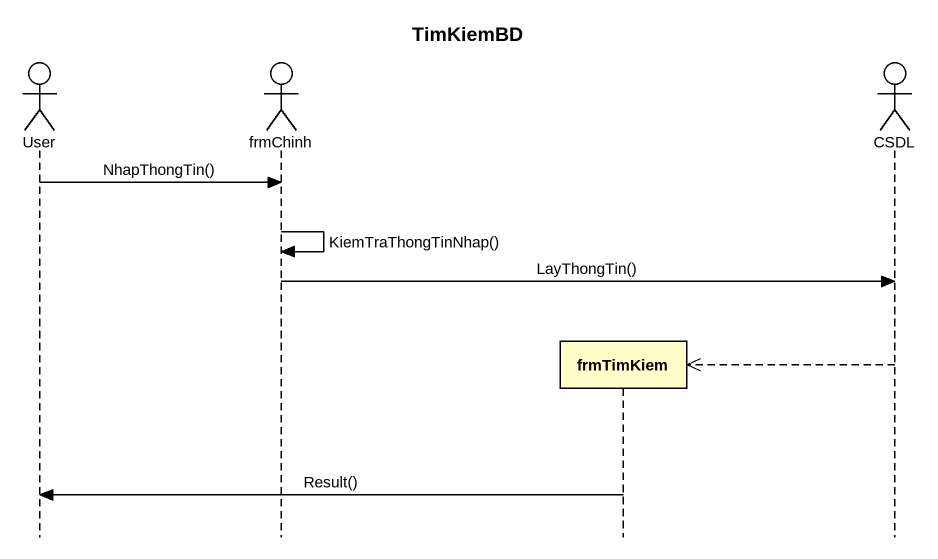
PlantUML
@startuml
title TimKiemBD
hide footbox
actor User
actor frmChinh
participant frmTimKiem
actor CSDL

User -> frmChinh : NhapThongTin()
frmChinh -> frmChinh : KiemTraThongTinNhap()
frmChinh -> CSDL : LayThongTin()
CSDL -->> frmTimKiem **
frmTimKiem -> User : Result()
@enduml
